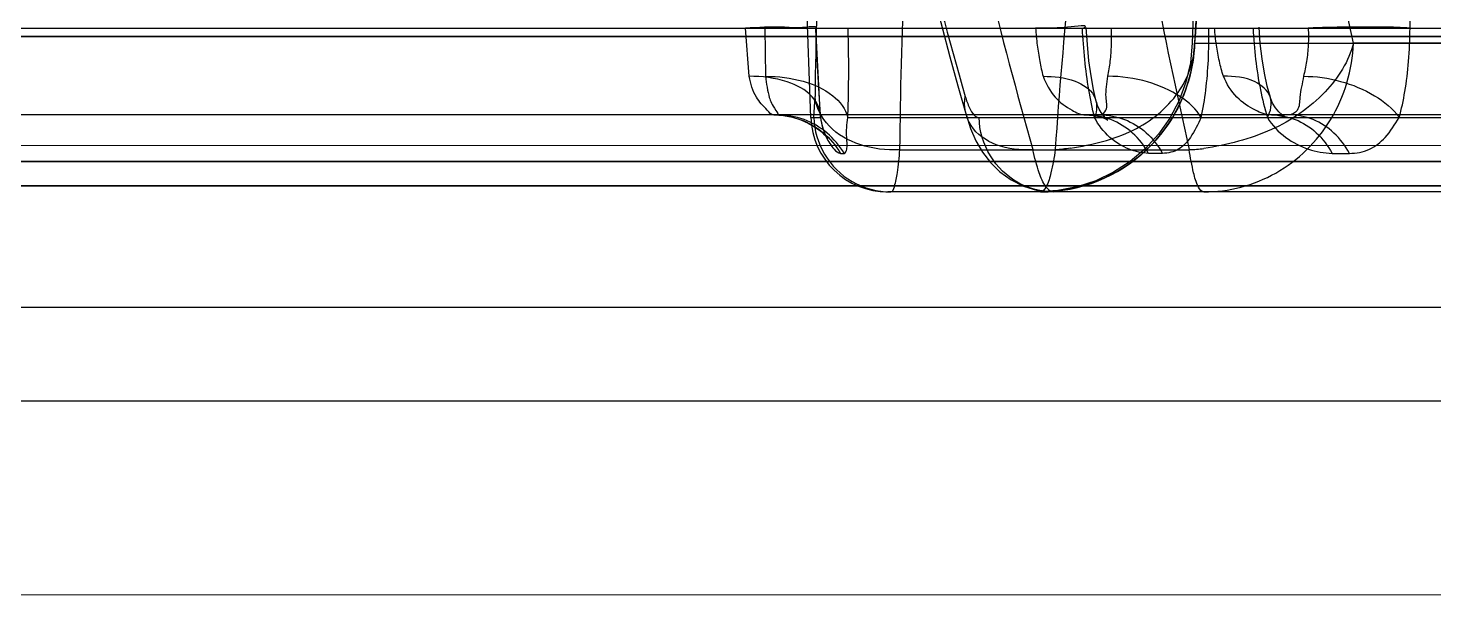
# Model space of a CAD drawing. Header units: millimetres. Extents: x 1236 to 1656, y -100 to 494.
# Drawn here: x 1488.509 to 1489.602, y 392.736 to 393.178 of the extents above; entities that cross this region are included whole.
import ezdxf

# ---------------------------------------------------------------- set-up
doc = ezdxf.new("R2010")
doc.units = ezdxf.units.MM
doc.header["$LTSCALE"] = 0.1

msp = doc.modelspace()

# ---------------------------------------------------------------- linework, layer by layer
for p, q in [((1489.4355, 393.7748), (1489.4143, 393.1665)), ((1489.1176, 393.1086), (1489.1053, 393.4587)), ((1489.5837, 393.1782), (1489.5791, 393.4603)), ((1474.8251, 393.1782), (1492.3882, 393.1782)), ((1475.0081, 393.1782), (1491.3229, 393.1782)), ((1489.0695, 393.1407), (1489.0667, 393.1782)), ((1489.0818, 393.1783), (1489.0824, 393.1407)), ((1489.1251, 393.1086), (1489.1215, 393.1783)), ((1512.2577, 393.1718), (1474.6207, 393.1718)), ((1476.6082, 393.1718), (1505.5604, 393.1718)), ((1489.4161, 393.1665), (1489.9291, 393.1665)), ((1489.7293, 393.1665), (1489.5395, 393.1665)), ((1489.1198, 393.1086), (1489.1209, 393.1251)), ((1492.325, 393.1107), (1474.8136, 393.1107)), ((1489.1176, 393.1086), (1489.1251, 393.1086)), ((1489.1463, 393.1086), (1489.831, 393.1086)), ((1486.8763, 393.0863), (1491.1925, 393.0877)), ((1493.3431, 393.0744), (1485.445, 393.0744)), ((1486.8247, 393.0743), (1493.3433, 393.0742)), ((1489.1406, 393.0807), (1489.1434, 393.0807)), ((1489.1865, 393.0836), (1489.4119, 393.0836)), ((1489.3912, 393.0807), (1489.3803, 393.0807)), ((1489.523, 393.0807), (1489.5365, 393.0807)), ((1493.4391, 393.0555), (1485.4437, 393.0555)), ((1485.4439, 393.0554), (1493.4387, 393.0555)), ((1492.207, 393.0507), (1489.1775, 393.0507)), ((1501.4394, 392.9607), (1485.4391, 392.9607)), ((1488.7588, 392.8878), (1486.3916, 392.8879)), ((1489.0196, 392.8878), (1488.7588, 392.8878)), ((1489.0591, 392.8878), (1489.0196, 392.8878)), ((1489.0759, 392.8878), (1489.0591, 392.8878)), ((1489.172, 392.8878), (1489.0759, 392.8878)), ((1489.2566, 392.8878), (1489.172, 392.8878)), ((1489.7396, 392.8878), (1489.2566, 392.8878)), ((1493.4392, 392.7362), (1486.556, 392.7373))]:
    msp.add_line(p, q)
for points in [[(1489.4159, 393.1627), (1489.4174, 393.1842), (1489.4191, 393.2058), (1489.4208, 393.2274), (1489.4227, 393.249), (1489.4248, 393.2706), (1489.4269, 393.2922)], [(1489.2022, 393.2465), (1489.2079, 393.2239), (1489.2137, 393.2012), (1489.2197, 393.1786), (1489.2258, 393.156), (1489.232, 393.1334), (1489.2383, 393.1108)], [(1489.1251, 393.111), (1489.1243, 393.1229), (1489.1235, 393.1358), (1489.1227, 393.1494), (1489.1221, 393.1637), (1489.1215, 393.1784)], [(1489.3396, 393.1212), (1489.3375, 393.1305), (1489.3356, 393.1411), (1489.3339, 393.1528), (1489.3327, 393.1654), (1489.3318, 393.1788)], [(1489.4751, 393.1242), (1489.4726, 393.133), (1489.4704, 393.1431), (1489.4686, 393.1542), (1489.4672, 393.1662), (1489.4663, 393.1789)], [(1489.4143, 393.1665), (1489.4128, 393.1512), (1489.4093, 393.1362), (1489.404, 393.1218), (1489.3968, 393.1082), (1489.3881, 393.0957), (1489.3777, 393.0843), (1489.366, 393.0744), (1489.3531, 393.0661), (1489.3393, 393.0594), (1489.3247, 393.0546), (1489.3096, 393.0517), (1489.2944, 393.0507)], [(1489.3313, 393.1107), (1489.3374, 393.1103), (1489.3422, 393.1093), (1489.3457, 393.1081), (1489.3479, 393.1071), (1489.3487, 393.1066), (1489.3482, 393.107), (1489.347, 393.1082), (1489.3452, 393.1102), (1489.3434, 393.1125), (1489.3418, 393.1152), (1489.3406, 393.1179), (1489.3397, 393.1208)], [(1489.4758, 393.1107), (1489.4805, 393.1104), (1489.484, 393.1097), (1489.4861, 393.109), (1489.4868, 393.1087), (1489.4862, 393.1091), (1489.4842, 393.1106), (1489.4817, 393.113), (1489.4791, 393.1161), (1489.4768, 393.1199), (1489.4752, 393.1239)], [(1489.0888, 393.1107), (1489.0964, 393.1102), (1489.1033, 393.1089), (1489.1097, 393.1069), (1489.1154, 393.1043), (1489.1203, 393.1015), (1489.1245, 393.0985), (1489.1275, 393.0959), (1489.1294, 393.094), (1489.1304, 393.0928), (1489.1307, 393.0924), (1489.1306, 393.0927), (1489.1301, 393.0935), (1489.1293, 393.0948), (1489.1285, 393.0965), (1489.1277, 393.0986), (1489.1269, 393.1011), (1489.1261, 393.104), (1489.1255, 393.1072), (1489.1251, 393.1109)], [(1489.2383, 393.1109), (1489.2418, 393.1002), (1489.246, 393.0905), (1489.2511, 393.0816), (1489.2573, 393.0735), (1489.2646, 393.0663), (1489.2733, 393.06), (1489.2829, 393.0552), (1489.294, 393.0519), (1489.3063, 393.0507)]]:
    msp.add_lwpolyline(points)
for centre, radius, start, end in [((1493.2859, 392.9108), 3.8782, 174.2365, 176.2201), ((1493.5636, 394.0489), 4.1197, 190.4699, 192.3677), ((1492.8953, 393.0845), 3.7747, 177.3527, 179.3848), ((1493.2608, 394.279), 4.1853, 194.1071, 196.0043), ((1493.0086, 393.0451), 3.8222, 177.4156, 179.4225), ((1493.3564, 394.2358), 4.2262, 193.9429, 195.8201), ((1493.0436, 392.8346), 3.7442, 174.1303, 176.1855), ((1493.3505, 393.9764), 4.0385, 190.832, 192.7716), ((1495.8733, 177.324), 216.012, 91.929297, 92.233658), ((1489.2962, 393.1707), 0.12, 270, 356.326), ((1489.1775, 393.1107), 0.06, 182, 270), ((1489.2859, 393.3445), 0.2617, 274.7817, 277.3476), ((1489.4055, 393.2475), 0.164, 272.2502, 276.2682)]:
    msp.add_arc(centre, radius, start, end)
for points, knots in [([(1489.1215, 393.1783), (1489.1231, 393.1798), (1489.1051, 393.1778), (1489.0954, 393.1798), (1489.0762, 393.1786), (1489.0667, 393.1782)], [0, 0, 0, 0, 0.119819, 0.482257, 1, 1, 1, 1]), ([(1489.1463, 393.1086), (1489.1466, 393.1158), (1489.147, 393.1308), (1489.1471, 393.154), (1489.1468, 393.1701), (1489.1465, 393.1782)], [0, 0, 0, 0, 0.310277, 0.64752, 1, 1, 1, 1]), ([(1489.3289, 393.1782), (1489.3295, 393.1783), (1489.3351, 393.1812), (1489.3064, 393.1772), (1489.3007, 393.1785), (1489.2924, 393.1782)], [0, 0, 0, 0, 0.047111, 0.378439, 1, 1, 1, 1]), ([(1489.2924, 393.1782), (1489.2927, 393.1738), (1489.2935, 393.1651), (1489.2955, 393.1526), (1489.2972, 393.1446), (1489.2982, 393.1407)], [0, 0, 0, 0, 0.349518, 0.686633, 1, 1, 1, 1]), ([(1489.3383, 393.1086), (1489.3365, 393.1157), (1489.3335, 393.1307), (1489.3304, 393.154), (1489.3292, 393.17), (1489.3289, 393.1782)], [0, 0, 0, 0, 0.313464, 0.650285, 1, 1, 1, 1]), ([(1489.3486, 393.1407), (1489.3495, 393.1446), (1489.3507, 393.1526), (1489.3516, 393.1652), (1489.3515, 393.1738), (1489.3513, 393.1782)], [0, 0, 0, 0, 0.313125, 0.648731, 1, 1, 1, 1]), ([(1489.4212, 393.1086), (1489.4228, 393.1156), (1489.4252, 393.1305), (1489.4271, 393.1538), (1489.4273, 393.17), (1489.4271, 393.1783)], [0, 0, 0, 0, 0.308791, 0.644272, 1, 1, 1, 1]), ([(1489.4385, 393.1407), (1489.4373, 393.1446), (1489.4352, 393.1526), (1489.4329, 393.1651), (1489.432, 393.1738), (1489.4317, 393.1782)], [0, 0, 0, 0, 0.315866, 0.651518, 1, 1, 1, 1]), ([(1489.4616, 393.1782), (1489.4619, 393.1701), (1489.4632, 393.154), (1489.4669, 393.1307), (1489.4706, 393.1157), (1489.4728, 393.1086)], [0, 0, 0, 0, 0.347977, 0.684569, 1, 1, 1, 1]), ([(1489.5045, 393.1782), (1489.5047, 393.1738), (1489.5047, 393.1652), (1489.5034, 393.1526), (1489.5018, 393.1445), (1489.5008, 393.1407)], [0, 0, 0, 0, 0.349699, 0.685939, 1, 1, 1, 1]), ([(1489.5837, 393.1782), (1489.5768, 393.1788), (1489.5604, 393.1791), (1489.534, 393.1791), (1489.5144, 393.1786), (1489.5045, 393.1782)], [0, 0, 0, 0, 0.260268, 0.622761, 1, 1, 1, 1]), ([(1489.5752, 393.1086), (1489.5771, 393.1152), (1489.5802, 393.1297), (1489.5829, 393.153), (1489.5836, 393.1696), (1489.5837, 393.1782)], [0, 0, 0, 0, 0.294789, 0.630416, 1, 1, 1, 1]), ([(1489.4161, 393.1665), (1489.4154, 393.1467), (1489.4036, 393.1064), (1489.3587, 393.0619), (1489.317, 393.0507), (1489.2962, 393.0507)], [0, 0, 0, 0, 0.326551, 0.657988, 1, 1, 1, 1]), ([(1489.3194, 393.0849), (1489.3362, 393.0873), (1489.3681, 393.0948), (1489.4056, 393.1241), (1489.416, 393.153), (1489.4161, 393.1665)], [0, 0, 0, 0, 0.372099, 0.704342, 1, 1, 1, 1]), ([(1489.4234, 393.0507), (1489.4427, 393.0507), (1489.4824, 393.0612), (1489.5269, 393.1049), (1489.5389, 393.1459), (1489.5396, 393.1666)], [0, 0, 0, 0, 0.321988, 0.653052, 1, 1, 1, 1]), ([(1489.5396, 393.1666), (1489.5363, 393.1524), (1489.518, 393.1245), (1489.4761, 393.0958), (1489.4413, 393.0874), (1489.4234, 393.0845)], [0, 0, 0, 0, 0.294103, 0.634805, 1, 1, 1, 1]), ([(1489.0888, 393.1107), (1489.0867, 393.1107), (1489.0819, 393.1165), (1489.0734, 393.1246), (1489.0708, 393.1351), (1489.0695, 393.1407)], [0, 0, 0, 0, 0.170741, 0.529954, 1, 1, 1, 1]), ([(1489.1251, 393.1086), (1489.1254, 393.1144), (1489.1189, 393.1279), (1489.0972, 393.1385), (1489.0795, 393.1408), (1489.0696, 393.1407)], [0, 0, 0, 0, 0.248621, 0.571588, 1, 1, 1, 1]), ([(1489.0824, 393.1407), (1489.0922, 393.1408), (1489.1107, 393.1384), (1489.1341, 393.1284), (1489.1449, 393.1153), (1489.1463, 393.1086)], [0, 0, 0, 0, 0.389885, 0.727561, 1, 1, 1, 1]), ([(1489.0824, 393.1407), (1489.0829, 393.1352), (1489.0848, 393.1245), (1489.0873, 393.1183), (1489.0929, 393.1107), (1489.0916, 393.1107)], [0, 0, 0, 0, 0.523818, 0.881075, 1, 1, 1, 1]), ([(1489.2982, 393.1407), (1489.3005, 393.1349), (1489.3062, 393.124), (1489.3189, 393.1149), (1489.3276, 393.1107), (1489.3313, 393.1107)], [0, 0, 0, 0, 0.405301, 0.759631, 1, 1, 1, 1]), ([(1489.2983, 393.1407), (1489.3067, 393.1408), (1489.3212, 393.1393), (1489.3403, 393.1278), (1489.3405, 393.1138), (1489.3383, 393.1086)], [0, 0, 0, 0, 0.416097, 0.719775, 1, 1, 1, 1]), ([(1489.3425, 393.1107), (1489.3444, 393.1107), (1489.3491, 393.1155), (1489.3459, 393.1266), (1489.3482, 393.1353), (1489.3486, 393.1407)], [0, 0, 0, 0, 0.1778, 0.491583, 1, 1, 1, 1]), ([(1489.4212, 393.1086), (1489.4175, 393.1152), (1489.4042, 393.1269), (1489.379, 393.1378), (1489.359, 393.1408), (1489.3486, 393.1407)], [0, 0, 0, 0, 0.27757, 0.619477, 1, 1, 1, 1]), ([(1489.4758, 393.1107), (1489.4715, 393.1107), (1489.4617, 393.1146), (1489.4477, 393.1238), (1489.4411, 393.1348), (1489.4385, 393.1407)], [0, 0, 0, 0, 0.255746, 0.609321, 1, 1, 1, 1]), ([(1489.4728, 393.1086), (1489.4754, 393.1134), (1489.4779, 393.126), (1489.461, 393.1397), (1489.4469, 393.1408), (1489.4386, 393.1407)], [0, 0, 0, 0, 0.28164, 0.567652, 1, 1, 1, 1]), ([(1489.5008, 393.1407), (1489.5, 393.1352), (1489.4974, 393.1268), (1489.498, 393.1144), (1489.4919, 393.1107), (1489.4895, 393.1107)], [0, 0, 0, 0, 0.484989, 0.787069, 1, 1, 1, 1]), ([(1489.5008, 393.1407), (1489.5105, 393.1408), (1489.5299, 393.1379), (1489.5557, 393.1274), (1489.5704, 393.1156), (1489.5752, 393.1086)], [0, 0, 0, 0, 0.347685, 0.693553, 1, 1, 1, 1]), ([(1489.1865, 393.0836), (1489.1762, 393.083), (1489.1562, 393.0854), (1489.1307, 393.0994), (1489.1215, 393.1166), (1489.1209, 393.1251)], [0, 0, 0, 0, 0.366959, 0.697985, 1, 1, 1, 1]), ([(1489.2903, 393.0836), (1489.2807, 393.083), (1489.2625, 393.0848), (1489.2398, 393.0999), (1489.2363, 393.1175), (1489.2377, 393.1251)], [0, 0, 0, 0, 0.376093, 0.698147, 1, 1, 1, 1]), ([(1489.2377, 393.1251), (1489.2386, 393.122), (1489.2404, 393.1169), (1489.2436, 393.1109), (1489.247, 393.1086), (1489.2484, 393.1086)], [0, 0, 0, 0, 0.46411, 0.79205, 1, 1, 1, 1]), ([(1489.0888, 393.1107), (1489.0957, 393.1107), (1489.1096, 393.1083), (1489.1279, 393.0977), (1489.1371, 393.0868), (1489.1406, 393.0807)], [0, 0, 0, 0, 0.330277, 0.662498, 1, 1, 1, 1]), ([(1489.1434, 393.0807), (1489.14, 393.0866), (1489.1309, 393.0975), (1489.1127, 393.1082), (1489.0986, 393.1107), (1489.0916, 393.1107)], [0, 0, 0, 0, 0.331018, 0.663269, 1, 1, 1, 1]), ([(1489.1198, 393.1086), (1489.1202, 393.0987), (1489.1261, 393.0786), (1489.1485, 393.0563), (1489.1694, 393.0507), (1489.1798, 393.0507)], [0, 0, 0, 0, 0.325841, 0.657644, 1, 1, 1, 1]), ([(1489.1251, 393.1086), (1489.1258, 393.1033), (1489.1283, 393.0943), (1489.1341, 393.0852), (1489.1387, 393.0809), (1489.1406, 393.0807)], [0, 0, 0, 0, 0.484896, 0.821698, 1, 1, 1, 1]), ([(1489.1434, 393.0807), (1489.1447, 393.0809), (1489.1464, 393.0863), (1489.1449, 393.0949), (1489.1456, 393.1035), (1489.1463, 393.1086)], [0, 0, 0, 0, 0.135293, 0.459327, 1, 1, 1, 1]), ([(1489.3065, 393.0507), (1489.2969, 393.0507), (1489.277, 393.0559), (1489.2548, 393.0777), (1489.2487, 393.0982), (1489.2484, 393.1086)], [0, 0, 0, 0, 0.321474, 0.653099, 1, 1, 1, 1]), ([(1489.3803, 393.0807), (1489.3771, 393.0866), (1489.3687, 393.0974), (1489.3514, 393.1081), (1489.338, 393.1107), (1489.3314, 393.1107)], [0, 0, 0, 0, 0.336728, 0.668287, 1, 1, 1, 1]), ([(1489.3803, 393.0807), (1489.3752, 393.0809), (1489.3642, 393.0834), (1489.349, 393.0927), (1489.3412, 393.1028), (1489.3383, 393.1086)], [0, 0, 0, 0, 0.292852, 0.629273, 1, 1, 1, 1]), ([(1489.3424, 393.1107), (1489.3489, 393.1107), (1489.3621, 393.1082), (1489.3794, 393.0976), (1489.3879, 393.0867), (1489.3912, 393.0807)], [0, 0, 0, 0, 0.324973, 0.656367, 1, 1, 1, 1]), ([(1489.4212, 393.1086), (1489.4186, 393.1034), (1489.4144, 393.0941), (1489.4044, 393.0828), (1489.3955, 393.0808), (1489.3912, 393.0807)], [0, 0, 0, 0, 0.403699, 0.705144, 1, 1, 1, 1]), ([(1489.4728, 393.1086), (1489.4764, 393.1026), (1489.4861, 393.0924), (1489.504, 393.0832), (1489.5168, 393.0809), (1489.523, 393.0807)], [0, 0, 0, 0, 0.351675, 0.688857, 1, 1, 1, 1]), ([(1489.4758, 393.1107), (1489.4821, 393.1107), (1489.495, 393.1082), (1489.5117, 393.0975), (1489.5199, 393.0867), (1489.523, 393.0807)], [0, 0, 0, 0, 0.321934, 0.652884, 1, 1, 1, 1]), ([(1489.5365, 393.0807), (1489.5334, 393.0866), (1489.5254, 393.0973), (1489.5088, 393.1081), (1489.4958, 393.1107), (1489.4895, 393.1107)], [0, 0, 0, 0, 0.340825, 0.671943, 1, 1, 1, 1]), ([(1489.5365, 393.0807), (1489.5418, 393.0808), (1489.5525, 393.0826), (1489.5659, 393.0935), (1489.5719, 393.1032), (1489.5752, 393.1086)], [0, 0, 0, 0, 0.31854, 0.62411, 1, 1, 1, 1]), ([(1489.1865, 393.0836), (1489.1861, 393.0777), (1489.1851, 393.0672), (1489.1832, 393.0577), (1489.1813, 393.0507), (1489.1798, 393.0507)], [0, 0, 0, 0, 0.52901, 0.864597, 1, 1, 1, 1]), ([(1489.3065, 393.0507), (1489.3042, 393.0507), (1489.2988, 393.0559), (1489.2944, 393.0674), (1489.2916, 393.0776), (1489.2903, 393.0836)], [0, 0, 0, 0, 0.183148, 0.511065, 1, 1, 1, 1]), ([(1489.3077, 393.0836), (1489.3069, 393.0776), (1489.3049, 393.0674), (1489.3021, 393.0567), (1489.2981, 393.0507), (1489.2962, 393.0507)], [0, 0, 0, 0, 0.509328, 0.841507, 1, 1, 1, 1]), ([(1489.4234, 393.0507), (1489.4215, 393.0507), (1489.4175, 393.0567), (1489.4148, 393.0674), (1489.4128, 393.0776), (1489.4119, 393.0836)], [0, 0, 0, 0, 0.158171, 0.490401, 1, 1, 1, 1])]:
    msp.add_open_spline(points, degree=3, knots=knots)

doc.saveas('drawing.dxf')
